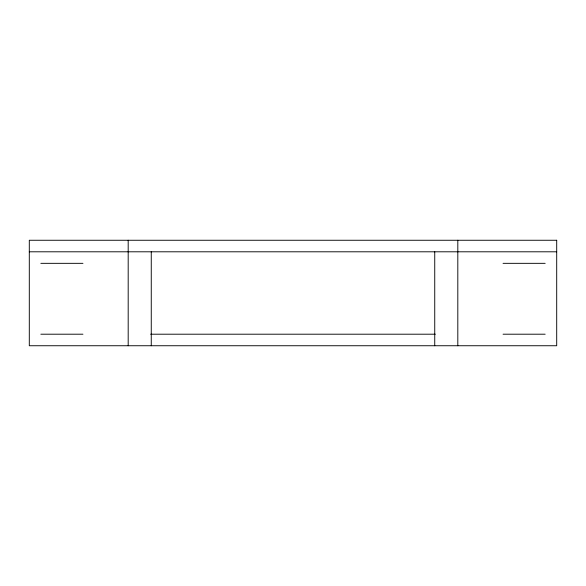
<?xml version="1.0" encoding="UTF-8"?>
<svg xmlns="http://www.w3.org/2000/svg" width="586" height="586" viewBox="0 0 586 586"><rect width="100%" height="100%" fill="white"/><g stroke="black" fill="none" stroke-linecap="round" stroke-linejoin="round"><path stroke-width="0.88" d="M29.3 251.797L556.7 251.797M40.837 263.334L82.956 263.334M503.044 263.334L545.163 263.334M40.837 334.203L82.941 334.203M150.675 334.203L435.325 334.203M503.059 334.203L545.163 334.203M457.812 240.26L457.812 345.74M434.739 251.797L434.739 345.74M151.261 251.797L151.261 345.74M128.188 240.26L128.188 345.74M556.7 240.26L29.3 240.26L29.3 345.74L556.7 345.74L556.7 240.26"/></g></svg>
